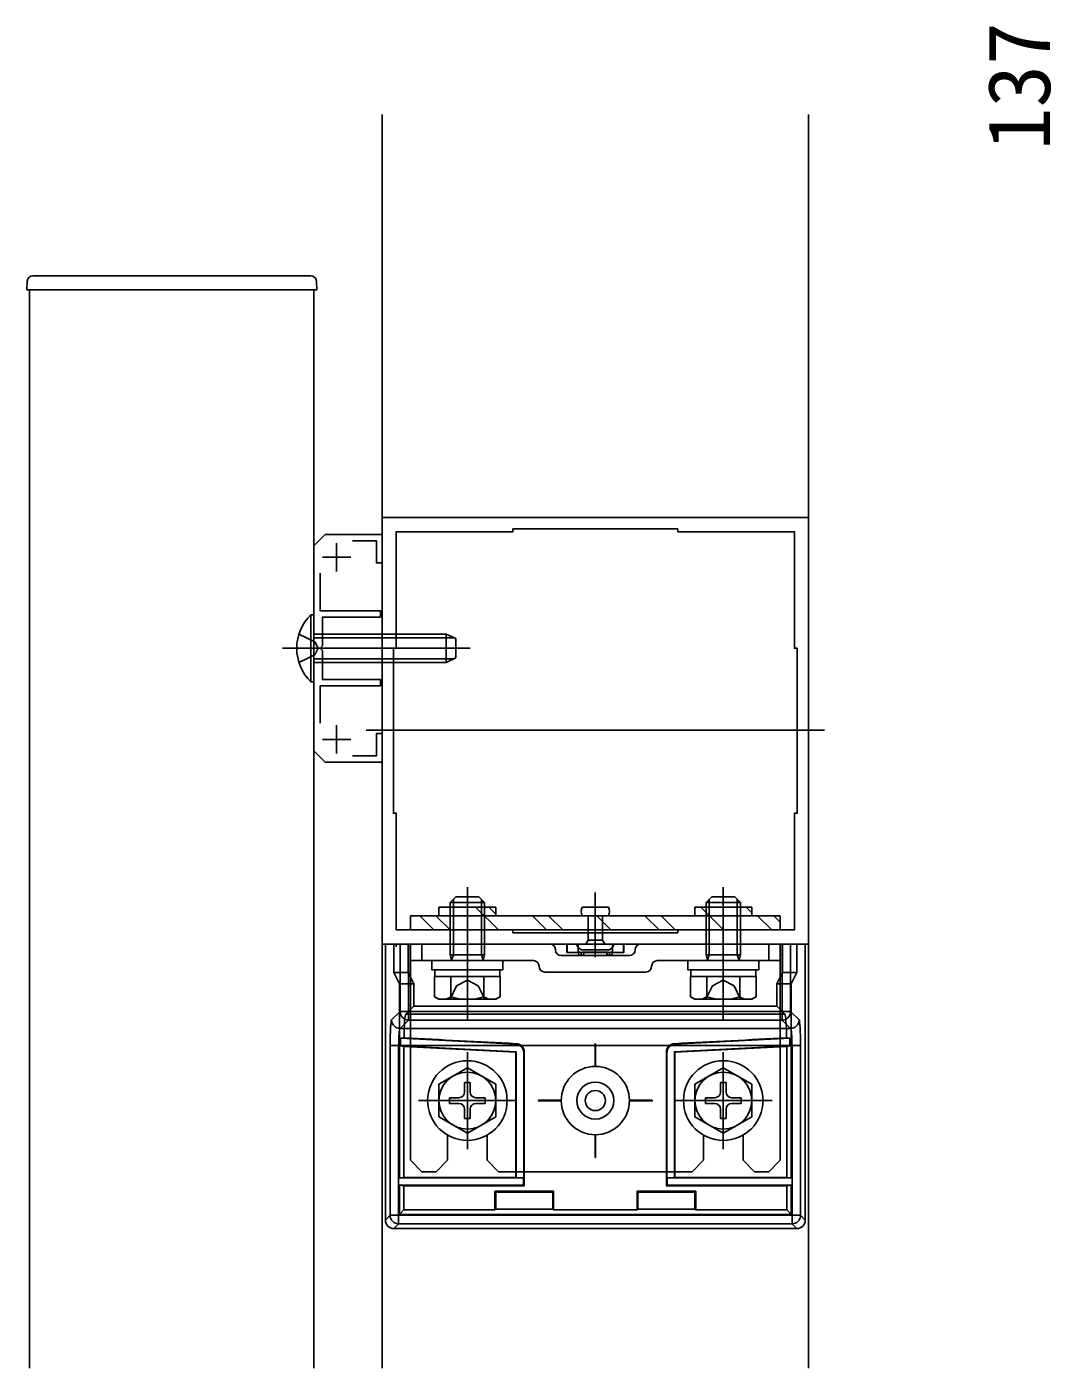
# Model space of a CAD drawing. Units: millimetres, scale not verified. Extents: x -875 to 875, y -1310 to 1300.
# Drawn here: x -229.8 to -49.7, y 630.5 to 866.3 of the extents above; entities that cross this region are included whole.
import ezdxf
from ezdxf.enums import TextEntityAlignment as Align

# ---------------------------------------------------------------- set-up
doc = ezdxf.new("R2010")
doc.units = ezdxf.units.MM
doc.header["$LTSCALE"] = 4
for name, color, linetype in [('0-3_YKK_11', 7, 'Continuous'), ('0-4_YKK_12', 2, 'Continuous'), ('0-5_YKK_13', 4, 'Continuous'), ('0-6_YKK_D', 6, 'Continuous')]:
    doc.layers.add(name, color=color, linetype=linetype)
doc.styles.add('ＭＳ ゴシック', font='')
doc.styles.get('ＭＳ ゴシック').set_extended_font_data('MS Gothic')

msp = doc.modelspace()

# ---------------------------------------------------------------- linework, layer by layer
at = {"layer": '0-3_YKK_11'}
for p, q in [((-175.313, 770.5), (-175.313, 775.5)), ((-177.813, 773), (-172.813, 773)), ((-175.313, 738.5), (-175.313, 743.5)), ((-177.813, 741), (-172.813, 741))]:
    msp.add_line(p, q, dxfattribs=at)
for points in [[(-92.313, 705), (-92.313, 780), (-167.313, 780), (-167.313, 705)], [(-115.313, 707), (-144.313, 707), (-144.313, 707.5), (-164.813, 707.5), (-164.813, 728), (-165.313, 728), (-165.313, 757), (-164.813, 757), (-164.813, 777.5), (-144.313, 777.5), (-144.313, 778), (-115.313, 778), (-115.313, 777.5), (-94.813, 777.5), (-94.813, 757), (-94.313, 757), (-94.313, 728), (-94.813, 728), (-94.813, 707.5), (-115.313, 707.5)]]:
    msp.add_lwpolyline(points, close=True, dxfattribs=at)
for points in [[(-172.497, 775.9), (-168.313, 775.9), (-168.313, 772), (-167.313, 772), (-167.313, 777), (-177.313, 777), (-179.313, 775), (-179.313, 739), (-177.313, 737), (-167.313, 737), (-167.313, 742), (-168.313, 742), (-168.313, 738.1), (-172.497, 738.1)], [(-178.213, 743.816), (-178.213, 750.4), (-167.613, 750.4), (-167.613, 751.5), (-177.813, 751.5), (-177.813, 756.542), (-177.933, 756.725), (-177.933, 757.275), (-177.813, 757.458), (-177.813, 762.5), (-167.613, 762.5), (-167.613, 763.6), (-178.213, 763.6), (-178.213, 770.184)]]:
    msp.add_lwpolyline(points, dxfattribs=at)
at = {"layer": '0-4_YKK_12'}
for p, q in [((-167.313, 850.831), (-167.313, 630.458)), ((-92.313, 850.831), (-92.313, 630.458)), ((-229.313, 820), (-179.313, 820)), ((-229.313, 630.458), (-229.313, 820)), ((-179.313, 630.458), (-179.313, 820)), ((-89.519, 742.603), (-170.107, 742.603))]:
    msp.add_line(p, q, dxfattribs=at)
at = {"layer": '0-5_YKK_13'}
for p, q in [((-229.773, 820), (-229.691, 821.552)), ((-228.693, 822.5), (-179.853, 822.5)), ((-178.854, 821.552), (-178.773, 820)), ((-229.773, 820), (-228.774, 820)), ((-228.774, 820), (-179.771, 820)), ((-179.771, 820), (-178.773, 820)), ((-179.822, 762.9), (-179.313, 762.9)), ((-179.313, 762.9), (-179.313, 751.1)), ((-154.313, 758.7), (-156.013, 759.5)), ((-184.813, 757), (-151.813, 757)), ((-179.313, 758.846), (-154.623, 758.846)), ((-154.313, 758.7), (-154.313, 755.3)), ((-179.313, 755.154), (-154.623, 755.154)), ((-154.313, 755.3), (-156.013, 754.5)), ((-179.313, 754.5), (-156.013, 754.5)), ((-152.313, 691.6), (-152.313, 715.011)), ((-107.313, 691.6), (-107.313, 715.011)), ((-155.313, 712.3), (-154.313, 713.3)), ((-149.313, 712.3), (-155.313, 712.3)), ((-154.313, 713.3), (-150.313, 713.3)), ((-149.313, 712.3), (-150.313, 713.3)), ((-129.813, 714.08), (-129.813, 702.7)), ((-110.313, 712.3), (-109.313, 713.3)), ((-104.313, 712.3), (-110.313, 712.3)), ((-109.313, 713.3), (-105.313, 713.3)), ((-104.313, 712.3), (-105.313, 713.3)), ((-97.313, 710), (-162.313, 710)), ((-162.313, 707.5), (-162.313, 710)), ((-160.681, 710), (-158.181, 707.5)), ((-157.853, 710), (-155.353, 707.5)), ((-157.313, 711.5), (-147.313, 711.5)), ((-157.313, 710), (-157.313, 711.5)), ((-150.867, 711.5), (-146.867, 707.5)), ((-148.539, 711.5), (-147.313, 710.274)), ((-147.313, 710), (-147.313, 711.5)), ((-140.882, 710), (-138.382, 707.5)), ((-138.054, 710), (-135.554, 707.5)), ((-127.514, 710), (-132.112, 710)), ((-132.075, 711.5), (-127.514, 711.5)), ((-131.063, 705.7), (-131.063, 710)), ((-129.568, 710), (-127.068, 707.5)), ((-121.083, 710), (-118.583, 707.5)), ((-118.255, 710), (-115.755, 707.5)), ((-111.269, 711.5), (-107.269, 707.5)), ((-103.284, 711.5), (-102.313, 710.529)), ((-102.313, 710), (-102.313, 711.5)), ((-101.284, 710), (-98.784, 707.5)), ((-98.456, 710), (-97.313, 708.858)), ((-97.313, 707.5), (-97.313, 710)), ((-97.313, 707.5), (-162.313, 707.5)), ((-131.463, 705), (-131.063, 705.7)), ((-128.163, 705), (-128.563, 705.7)), ((-165.224, 705), (-165.224, 699.996)), ((-164.813, 704.5), (-164.813, 705)), ((-162.652, 705), (-164.15, 705)), ((-164.15, 705), (-164.15, 693.154)), ((-162.716, 705), (-162.716, 699.996)), ((-96.974, 705), (-162.652, 705)), ((-162.652, 693.154), (-162.652, 705)), ((-162.313, 667), (-162.313, 705)), ((-162.313, 705), (-97.313, 705)), ((-160.313, 702.1), (-160.313, 705)), ((-149.313, 703.121), (-155.313, 703.121)), ((-155.113, 702.181), (-155.313, 703.121)), ((-155.113, 702.181), (-154.773, 703.121)), ((-149.513, 702.181), (-149.853, 703.121)), ((-149.513, 702.181), (-149.313, 703.121)), ((-123.813, 703), (-135.813, 703)), ((-134.813, 703.5), (-134.813, 705)), ((-134.765, 703.548), (-134.765, 705)), ((-134.765, 703.548), (-132.813, 703.565)), ((-133.063, 704.65), (-132.863, 705)), ((-132.863, 705), (-126.763, 705)), ((-132.813, 703.565), (-132.813, 705)), ((-132.813, 703.565), (-132.548, 703.565)), ((-132.813, 703.557), (-132.813, 703.5)), ((-132.333, 704), (-127.294, 704)), ((-132.313, 703.5), (-132.313, 703)), ((-132.079, 703.565), (-127.548, 703.565)), ((-131.813, 703.557), (-131.813, 703.5)), ((-127.813, 703.5), (-131.813, 703.5)), ((-127.813, 703.557), (-127.813, 703.5)), ((-127.313, 703.5), (-127.313, 703)), ((-127.079, 703.565), (-126.813, 703.565)), ((-126.813, 703.565), (-126.813, 705)), ((-126.813, 703.565), (-124.862, 703.548)), ((-126.813, 703.557), (-126.813, 703.5)), ((-124.813, 703.5), (-126.813, 703.5)), ((-126.763, 705), (-126.563, 704.65)), ((-124.862, 703.548), (-124.862, 705)), ((-104.313, 703.121), (-110.313, 703.121)), ((-110.113, 702.181), (-110.313, 703.121)), ((-110.113, 702.181), (-109.773, 703.121)), ((-104.513, 702.181), (-104.853, 703.121)), ((-104.513, 702.181), (-104.313, 703.121)), ((-99.313, 702.1), (-99.313, 705)), ((-97.313, 667), (-97.313, 705)), ((-95.477, 705), (-96.974, 705)), ((-96.911, 699.996), (-96.911, 705)), ((-95.477, 705), (-92.903, 705)), ((-94.403, 699.996), (-94.403, 705)), ((-92.903, 705), (-92.903, 656.497)), ((-140.713, 702.1), (-162.313, 702.1)), ((-158.563, 702.1), (-146.063, 702.1)), ((-158.013, 699.3), (-158.013, 700.5)), ((-155.113, 702.1), (-155.113, 702.181)), ((-149.513, 702.1), (-149.513, 702.181)), ((-146.613, 700.5), (-146.613, 699.3)), ((-97.313, 702.1), (-118.913, 702.1)), ((-113.563, 702.1), (-101.063, 702.1)), ((-113.013, 699.3), (-113.013, 700.5)), ((-110.113, 702.1), (-110.113, 702.181)), ((-104.513, 702.1), (-104.513, 702.181)), ((-101.613, 700.5), (-101.613, 699.3)), ((-165.224, 699.996), (-162.716, 699.996)), ((-161.716, 698), (-164.224, 698)), ((-162.716, 699.996), (-161.716, 698)), ((-161.716, 694.09), (-161.716, 698)), ((-146.54, 699.3), (-158.087, 699.3)), ((-158.087, 695.747), (-158.087, 699.3)), ((-155.2, 695.747), (-155.2, 699.3)), ((-149.427, 695.747), (-149.427, 699.3)), ((-146.54, 695.747), (-146.54, 699.3)), ((-120.913, 700.1), (-138.713, 700.1)), ((-101.54, 699.3), (-113.087, 699.3)), ((-113.087, 695.747), (-113.087, 699.3)), ((-110.2, 695.747), (-110.2, 699.3)), ((-104.427, 695.747), (-104.427, 699.3)), ((-101.54, 695.747), (-101.54, 699.3)), ((-97.911, 698), (-96.911, 699.996)), ((-96.911, 699.996), (-94.403, 699.996)), ((-94.403, 699.996), (-95.403, 698)), ((-95.403, 698), (-95.403, 663.891)), ((-157.313, 695.3), (-158.087, 695.747)), ((-147.313, 695.3), (-146.54, 695.747)), ((-112.313, 695.3), (-113.087, 695.747)), ((-102.313, 695.3), (-101.54, 695.747)), ((-161.716, 694.09), (-163.144, 692.663)), ((-161.716, 694.09), (-97.911, 694.09)), ((-147.313, 695.3), (-157.313, 695.3)), ((-102.313, 695.3), (-112.313, 695.3)), ((-96.483, 692.663), (-97.911, 694.09)), ((-164.15, 693.154), (-165.634, 691.669)), ((-164.15, 693.154), (-162.652, 693.154)), ((-164.137, 690.172), (-162.652, 691.657)), ((-163.144, 692.663), (-96.483, 692.663)), ((-162.652, 691.657), (-162.652, 693.154)), ((-96.974, 691.657), (-95.49, 690.172)), ((-93.993, 691.669), (-95.477, 693.154)), ((-95.49, 690.172), (-164.137, 690.172)), ((-164.041, 688.477), (-163.449, 688.531)), ((-95.586, 688.477), (-96.178, 688.531)), ((-165.893, 687.178), (-165.893, 657.328)), ((-164.395, 687.178), (-165.893, 687.178)), ((-164.395, 687.178), (-95.231, 687.178)), ((-164.395, 657.328), (-164.395, 687.178)), ((-143.818, 687.417), (-164.041, 688.477)), ((-164.041, 687.143), (-164.041, 688.477)), ((-164.041, 687.143), (-163.459, 687.03)), ((-164.041, 687.143), (-143.731, 686.079)), ((-163.459, 687.03), (-143.813, 686)), ((-163.459, 687.03), (-163.459, 664)), ((-143.818, 687.417), (-143.735, 687.496)), ((-116.746, 687.173), (-142.881, 687.173)), ((-129.763, 683.5), (-129.763, 687.5)), ((-115.892, 687.496), (-115.809, 687.417)), ((-95.586, 688.477), (-115.809, 687.417)), ((-95.586, 687.143), (-96.167, 687.03)), ((-96.167, 664), (-96.167, 687.03)), ((-95.586, 687.143), (-95.586, 688.477)), ((-93.734, 687.178), (-95.231, 687.178)), ((-95.231, 687.178), (-95.231, 657.328)), ((-93.734, 657.328), (-93.734, 687.178)), ((-152.313, 686.034), (-152.313, 668.965)), ((-143.731, 686.079), (-143.813, 686)), ((-143.813, 686), (-143.813, 664)), ((-142.313, 685.998), (-142.396, 685.919)), ((-142.396, 663.917), (-142.396, 685.919)), ((-142.313, 662.5), (-142.313, 685.998)), ((-117.313, 685.998), (-117.313, 662.5)), ((-117.231, 685.919), (-117.313, 685.998)), ((-117.231, 685.919), (-117.231, 663.917)), ((-115.896, 686.079), (-115.813, 686)), ((-107.313, 686.034), (-107.313, 668.965)), ((-152.313, 683.25), (-157.313, 680.363)), ((-152.313, 683.25), (-147.313, 680.363)), ((-107.313, 683.25), (-112.313, 680.363)), ((-107.313, 683.25), (-102.313, 680.363)), ((-157.313, 674.637), (-157.313, 680.363)), ((-152.813, 679), (-152.813, 680.65)), ((-152.813, 680.65), (-151.813, 680.65)), ((-151.813, 679), (-151.813, 680.65)), ((-147.313, 680.363), (-147.313, 674.637)), ((-112.313, 674.637), (-112.313, 680.363)), ((-107.813, 679), (-107.813, 680.65)), ((-107.813, 680.65), (-106.813, 680.65)), ((-106.813, 679), (-106.813, 680.65)), ((-102.313, 680.363), (-102.313, 674.637)), ((-160.881, 677.5), (-143.746, 677.5)), ((-155.463, 678), (-153.813, 678)), ((-155.463, 677), (-155.463, 678)), ((-155.463, 677), (-153.813, 677)), ((-150.813, 678), (-149.163, 678)), ((-150.813, 677), (-149.163, 677)), ((-149.163, 678), (-149.163, 677)), ((-135.813, 677.55), (-139.813, 677.55)), ((-123.814, 677.55), (-119.813, 677.55)), ((-115.881, 677.5), (-98.746, 677.5)), ((-110.463, 678), (-108.813, 678)), ((-110.463, 677), (-110.463, 678)), ((-110.463, 677), (-108.813, 677)), ((-105.813, 678), (-104.163, 678)), ((-105.813, 677), (-104.163, 677)), ((-104.163, 678), (-104.163, 677)), ((-152.313, 671.75), (-157.313, 674.637)), ((-152.813, 674.35), (-152.813, 676)), ((-152.313, 671.75), (-147.313, 674.637)), ((-151.813, 674.35), (-151.813, 676)), ((-107.313, 671.75), (-112.313, 674.637)), ((-107.813, 674.35), (-107.813, 676)), ((-107.313, 671.75), (-102.313, 674.637)), ((-106.813, 674.35), (-106.813, 676)), ((-151.813, 674.35), (-152.813, 674.35)), ((-106.813, 674.35), (-107.813, 674.35)), ((-155.813, 671.438), (-155.813, 667)), ((-148.813, 671.438), (-148.813, 667)), ((-129.763, 671.5), (-129.763, 667.5)), ((-110.813, 671.438), (-110.813, 667)), ((-103.813, 671.438), (-103.813, 667)), ((-160.313, 665), (-162.313, 667)), ((-160.313, 665), (-157.813, 665)), ((-157.813, 665), (-155.813, 667)), ((-146.813, 665), (-148.813, 667)), ((-146.813, 665), (-112.813, 665)), ((-112.813, 665), (-110.813, 667)), ((-101.813, 665), (-103.813, 667)), ((-101.813, 665), (-99.313, 665)), ((-99.313, 665), (-97.313, 667)), ((-164.224, 663.891), (-163.459, 664)), ((-142.423, 663.891), (-164.224, 663.891)), ((-164.224, 662.609), (-163.459, 662.5)), ((-143.813, 664), (-163.459, 664)), ((-143.731, 663.917), (-143.813, 664)), ((-142.396, 663.917), (-142.423, 663.891)), ((-142.423, 662.609), (-142.423, 663.891)), ((-142.423, 662.609), (-142.313, 662.5)), ((-117.204, 663.891), (-117.231, 663.917)), ((-117.231, 663.917), (-115.896, 663.917)), ((-95.403, 663.891), (-117.204, 663.891)), ((-117.204, 663.891), (-117.204, 662.609)), ((-117.204, 662.609), (-95.403, 662.609)), ((-96.167, 664), (-115.813, 664)), ((-95.403, 663.891), (-96.167, 664)), ((-95.403, 662.609), (-96.167, 662.5)), ((-95.403, 662.609), (-95.403, 657.5)), ((-163.459, 662.5), (-163.459, 658.265)), ((-163.459, 662.5), (-142.313, 662.5)), ((-147.466, 661.57), (-147.313, 661.417)), ((-147.466, 658.265), (-147.466, 661.57)), ((-147.313, 661.417), (-147.313, 658.417)), ((-137.313, 661.417), (-147.313, 661.417)), ((-137.161, 661.57), (-137.313, 661.417)), ((-137.313, 661.417), (-137.313, 658.417)), ((-122.466, 661.57), (-122.313, 661.417)), ((-122.466, 661.57), (-112.161, 661.57)), ((-122.466, 658.265), (-122.466, 661.57)), ((-122.313, 661.417), (-122.313, 658.417)), ((-112.161, 661.57), (-112.313, 661.417)), ((-112.161, 658.265), (-112.161, 661.57)), ((-96.167, 658.265), (-96.167, 662.5)), ((-164.224, 657.5), (-163.459, 658.265)), ((-147.466, 658.265), (-163.459, 658.265)), ((-147.313, 658.417), (-147.466, 658.265)), ((-137.313, 658.417), (-147.313, 658.417)), ((-137.313, 658.417), (-137.161, 658.265)), ((-122.466, 658.265), (-137.161, 658.265)), ((-122.313, 658.417), (-122.466, 658.265)), ((-122.313, 658.417), (-112.313, 658.417)), ((-112.313, 658.417), (-112.161, 658.265)), ((-96.167, 658.265), (-112.161, 658.265)), ((-96.167, 658.265), (-95.403, 657.5)), ((-165.893, 657.328), (-166.724, 656.497)), ((-165.893, 657.328), (-164.395, 657.328)), ((-165.227, 655), (-164.395, 655.831)), ((-95.231, 657.328), (-164.395, 657.328)), ((-164.395, 655.831), (-164.395, 657.328)), ((-95.403, 657.5), (-164.224, 657.5)), ((-93.734, 657.328), (-95.231, 657.328)), ((-95.231, 655.831), (-94.4, 655)), ((-92.903, 656.497), (-93.734, 657.328)), ((-94.4, 655), (-165.227, 655))]:
    msp.add_line(p, q, dxfattribs=at)
for points in [[(-179.822, 762.9), (-179.822, 751.1), (-179.313, 751.1)], [(-181.925, 759.5), (-179.147, 758.145), (-178.538, 757)], [(-179.313, 759.5), (-156.013, 759.5), (-156.013, 754.5)], [(-181.925, 754.5), (-179.147, 755.855), (-178.538, 757)], [(-155.313, 703.121), (-155.313, 711.5), (-155.313, 712.3)], [(-154.773, 712.84), (-154.773, 711.5), (-154.773, 703.121)], [(-149.853, 712.84), (-149.853, 711.5), (-149.853, 703.121)], [(-149.313, 712.3), (-149.313, 711.5), (-149.313, 703.121)], [(-110.313, 703.121), (-110.313, 711.5), (-110.313, 712.3)], [(-109.773, 712.84), (-109.773, 711.5), (-109.773, 703.121)], [(-104.853, 712.84), (-104.853, 711.5), (-104.853, 703.121)], [(-104.313, 712.3), (-104.313, 711.5), (-104.313, 703.121)], [(-131.063, 705.7), (-128.563, 705.7), (-128.563, 710)], [(-112.313, 710), (-112.313, 711.5), (-102.313, 711.5)], [(-166.724, 656.497), (-166.724, 705), (-164.15, 705)], [(-132.813, 703.5), (-134.813, 703.5), (-134.765, 703.548)], [(-124.862, 703.548), (-124.813, 703.5), (-124.813, 705)], [(-96.974, 705), (-96.974, 693.154), (-95.477, 693.154), (-95.477, 705)], [(-146.063, 702.1), (-146.063, 700.5), (-158.563, 700.5), (-158.563, 702.1)], [(-101.063, 702.1), (-101.063, 700.5), (-113.563, 700.5), (-113.563, 702.1)], [(-164.224, 663.891), (-164.224, 698), (-165.224, 699.996)], [(-155.363, 695.297), (-154.213, 697.655), (-152.313, 698.666)], [(-149.263, 695.297), (-150.413, 697.655), (-152.313, 698.666)], [(-110.363, 695.297), (-109.213, 697.655), (-107.313, 698.666)], [(-104.263, 695.297), (-105.413, 697.655), (-107.313, 698.666)], [(-95.403, 698), (-97.911, 698), (-97.911, 694.09)], [(-162.652, 691.657), (-96.974, 691.657), (-96.974, 693.154), (-162.652, 693.154)], [(-143.735, 687.496), (-143.431, 687.448), (-143.142, 687.339), (-142.881, 687.173)], [(-129.863, 683.5), (-129.863, 687.5), (-129.763, 687.5)], [(-116.746, 687.173), (-116.486, 687.339), (-116.198, 687.448), (-115.892, 687.496)], [(-115.896, 663.917), (-115.896, 686.079), (-95.586, 687.143)], [(-115.896, 663.917), (-115.813, 664), (-115.813, 686), (-96.167, 687.03)], [(-143.731, 686.079), (-143.731, 663.917), (-142.396, 663.917)], [(-135.813, 677.45), (-139.813, 677.45), (-139.813, 677.55)], [(-123.814, 677.45), (-119.813, 677.45), (-119.813, 677.55)], [(-129.863, 671.5), (-129.863, 667.5), (-129.763, 667.5)], [(-164.224, 657.5), (-164.224, 662.609), (-142.423, 662.609)], [(-117.204, 662.609), (-117.313, 662.5), (-96.167, 662.5)], [(-137.161, 658.265), (-137.161, 661.57), (-147.466, 661.57)], [(-122.313, 661.417), (-112.313, 661.417), (-112.313, 658.417)], [(-164.395, 655.831), (-95.231, 655.831), (-95.231, 657.328)]]:
    msp.add_lwpolyline(points, dxfattribs=at)
for centre, radius in [((-152.313, 677.5), 7), ((-107.313, 677.5), 7), ((-152.313, 677.5), 5), ((-129.813, 677.5), 6), ((-107.313, 677.5), 5), ((-129.813, 677.5), 3.25), ((-129.813, 677.5), 1.773)]:
    msp.add_circle(centre, radius, dxfattribs=at)
for centre, radius, start, end in [((-228.693, 821.5), 1, 90, 177), ((-179.853, 821.5), 1, 3, 90), ((-174.081, 757), 8.232, 134.2189, 225.7811), ((-130.813, 710.75), 1.5, 150.00006, 209.99994), ((-128.813, 710.75), 1.5, 330.00006, 29.99994), ((-137.813, 704), 1, 0, 90), ((-135.813, 704), 1, 180, 270), ((-129.813, 707.567), 4.367, 221.91164, 234.76774), ((-132.313, 703.5), 0.5, 180, 270), ((-132.313, 703.5), 0.5, 270, 0), ((-127.313, 703.5), 0.5, 180, 270), ((-127.313, 703.5), 0.5, 270, 0), ((-129.813, 707.567), 4.367, 305.23243, 318.08863), ((-123.813, 704), 1, 270, 0), ((-121.813, 704), 1, 90, 180), ((-140.713, 701.1), 1, 0, 90), ((-138.713, 701.1), 1, 180, 270), ((-120.913, 701.1), 1, 270, 0), ((-118.913, 701.1), 1, 90, 180), ((-156.644, 697.856), 2.556, 235.61708, 304.38292), ((-152.313, 704.854), 9.554, 252.41276, 287.58724), ((-147.983, 697.856), 2.556, 235.61708, 304.38292), ((-111.644, 697.856), 2.556, 235.61708, 304.38292), ((-107.313, 704.854), 9.554, 252.41276, 287.58724), ((-102.983, 697.856), 2.556, 235.61708, 304.38292), ((-164.131, 691.676), 1.504, 180.24971, 269.75029), ((-162.646, 693.161), 1.504, 180.24971, 269.75029), ((-96.981, 693.161), 1.504, 270.24971, 359.75029), ((-95.496, 691.676), 1.504, 270.24971, 359.75029), ((-153.813, 679), 1, 270, 0), ((-153.813, 676), 1, 0, 90), ((-150.813, 679), 1, 180, 270), ((-150.813, 676), 1, 90, 180), ((-108.813, 679), 1, 270, 0), ((-108.813, 676), 1, 0, 90), ((-105.813, 679), 1, 180, 270), ((-105.813, 676), 1, 90, 180), ((-164.389, 657.335), 1.504, 180.24971, 269.75029), ((-95.238, 657.335), 1.504, 270.24971, 359.75029)]:
    msp.add_arc(centre, radius, start, end, dxfattribs=at)
for centre, major_axis, ratio, start_param, end_param in [((-132.313, 703.557), (0.5, 0), 0.019861, 2.0595541, 3.1415927), ((-132.313, 704.059), (0, -0.559), 0.894427, 5.7944275, 6.2831853), ((-132.313, 704.059), (0, 0.559), 0.894427, 3.1415927, 3.6303505), ((-132.313, 703.557), (0.5, 0), 0.019861, 0, 1.0820385), ((-127.313, 703.557), (0.5, 0), 0.019861, 2.0595541, 3.1415927), ((-127.313, 704.059), (0, -0.559), 0.894427, 5.7944275, 6.2831853), ((-127.313, 704.059), (0, 0.559), 0.894427, 3.1415927, 3.6303505), ((-127.313, 703.557), (0.5, 0), 0.019861, 0, 1.0820385), ((-165.617, 687.178), (0, -4.5), 0.061163, 3.2026792, 4.712389), ((-163.123, 687.173), (0, -5.5), 0.061163, 3.2026792, 4.4630242), ((-96.504, 687.173), (0, -5.5), 0.061163, 1.8201612, 3.0805061), ((-94.009, 687.178), (0, -4.5), 0.061163, 1.5707963, 3.0805061), ((-164.12, 687.178), (0, -3), 0.091744, 3.2026792, 4.712389), ((-136.661, 687.173), (104.95, -5.5), 0.000457, 4.4543095, 4.6449585), ((-122.966, 687.173), (104.95, 5.5), 0.000457, 4.7798195, 4.9704685), ((-95.507, 687.178), (0, -3), 0.091744, 1.5707963, 3.0805061), ((-143.896, 685.919), (1.088, 1.033), 0.999928, 5.5240032, 7.0423674), ((-143.813, 685.998), (1.088, 1.033), 0.999928, 5.5240032, 6.4242443), ((-115.813, 685.998), (-1.088, 1.033), 0.999928, 6.1421263, 7.0423674), ((-115.73, 685.919), (-1.088, 1.033), 0.999928, 5.5240032, 7.0423674), ((-165.221, 656.503), (-1.065, -1.065), 0.99628, 5.4996506, 7.06672), ((-94.406, 656.503), (1.065, -1.065), 0.99628, 5.4996506, 7.06672)]:
    msp.add_ellipse(centre, major_axis=major_axis, ratio=ratio, start_param=start_param, end_param=end_param, dxfattribs=at)

# ---------------------------------------------------------------- texts
at = {"layer": '0-6_YKK_D', "style": 'ＭＳ ゴシック'}
msp.add_text('137', height=11, rotation=90, dxfattribs=at).set_placement((-46.541, 844.58), align=Align.BOTTOM_LEFT)

doc.saveas('drawing.dxf')
